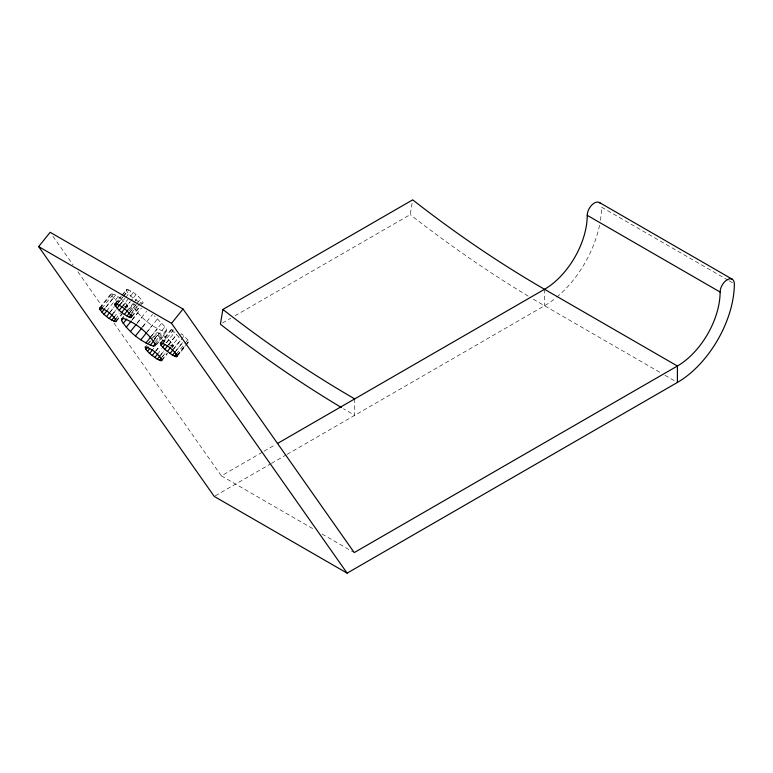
<?xml version="1.0" encoding="UTF-8"?>
<svg xmlns="http://www.w3.org/2000/svg" width="773" height="773" viewBox="0 0 773 773"><rect width="100%" height="100%" fill="white"/><g stroke="black" fill="none" stroke-linecap="round" stroke-linejoin="round"><path stroke-width="0.58" stroke-dasharray="3.87 2.9" d="M120.839 298.6L115.65 294.996L111.08 293.672L111.863 296.011L118.056 302.195L120.839 298.6L127.043 304.784L127.825 307.123L123.245 305.799M126.26 289.604L126.241 290.493C129.903 296.243 135.748 300.958 142.174 303.277L143.015 303.045L143.034 302.166C139.362 296.417 133.516 291.701 127.101 289.382L121.226 295.866M129.439 310.727L134.753 304.04L133.072 304.494L133.033 306.253C140.367 317.761 152.059 327.192 164.891 331.82L166.572 331.375L166.61 329.607L165.007 326.699L154.281 315.79M171.944 348.043L173.403 345.376C169.741 339.627 163.895 334.902 157.47 332.593L156.629 332.815L157.412 335.153L166.272 343.318M161.016 343.048L172.659 328.525L171.819 328.747L172.601 331.086L181.462 339.25M177.056 356.508L188.564 342.188L187.791 339.849L181.587 333.675L179.423 336.361M234.992 315.78L410.212 214.623L412.685 199.859M99.572 307.992L111.08 293.672M100.413 307.77L111.921 293.45M101.988 308.224L113.496 293.904M105.582 307.519L115.65 294.996M106.21 306.842L113.399 297.895M106.684 310.93L118.182 296.619M114.752 303.924L120.511 296.764M116.172 303.016L121.351 296.542M121.931 295.856L127.101 289.382M109.331 312.92L114.365 306.659M110.153 312.031L113.747 307.557M117.177 304.156L122.926 296.996M123.641 296.098L128.676 289.836M118.414 302.678L122.733 297.315M123.448 296.417L127.043 291.943M119.332 305.238L124.994 298.301M125.709 297.402L130.84 290.928M111.853 315.084L116.172 309.712M120.482 304.349L123.361 300.765M113.525 313.123L115.679 310.446M121.863 306.862L133.371 292.542M113.989 317.21L118.308 311.848M123.342 305.586L125.497 302.9M115.535 319.094L120.569 312.833M124.888 307.461L127.043 304.784M124.521 308.852L130.27 301.692L125.332 307.963M136.029 294.532L130.995 300.794L133.246 298.117M116.201 320.766L121.95 313.606M126.405 308.021L127.845 306.234M116.317 321.433L122.076 314.273M127.043 311.017L133.516 302.958M134.231 302.069L138.551 296.697M121.564 318.805L123.728 316.118M129.478 308.968L133.072 304.494M129.178 313.142L136.367 304.195M137.092 303.306L140.686 298.832M130.521 311.567L136.28 304.417M131.439 312.997L137.188 305.847M130.724 315.026L137.913 306.079M138.435 305.499L142.232 300.716M131.526 316.486L139.44 306.639M140.01 305.953L143.034 302.166M132.222 316.466L139.411 307.519M132.164 319.655L141.507 308.021M131.97 320.09L137.729 312.93M137.227 322.892L146.57 311.258M136.966 323.452L142 317.191M142.541 326.873L152.61 314.35M142.725 326.882L147.044 321.52M146.136 332.989L157.644 318.679M147.314 331.762L152.349 325.501M150.406 337.25L161.915 322.93M151.663 335.888L157.412 328.738M145.131 347.125L146.561 345.338M147.285 344.449L150.88 339.975M151.595 339.076L156.629 332.815M148.841 343.328L151.006 340.642M153.74 337.279L157.47 332.593M154.02 339.308L159.054 333.047M154.542 338.729L157.412 335.153M153.498 341.019L165.007 326.699M155.363 341.511L161.209 334.139M155.102 343.927L166.61 329.607M155.064 345.686L166.572 331.375M152.233 350.072L153.672 348.275M156.552 344.7L163.741 335.753M160.311 343.057L171.819 328.747M155.615 351.164L159.209 346.691M163.518 341.318L166.398 337.743M155.702 351.174L159.306 346.7M162.726 343.289L173.519 329.868M166.234 342.806L174.959 331.859M157.412 354.227L161.953 348.691M166.765 342.594L168.92 339.907M168.137 345.106L176.775 334.371M168.369 344.932L176.283 335.096M159.547 356.353L163.866 350.981M168.901 344.719L171.055 342.033M160.89 354.778L164.485 350.304M161.093 358.237L165.412 352.865M171.162 345.705L172.601 343.917M162.33 356.759L165.934 352.295M170.079 347.985L178.805 337.26M161.75 359.899L166.929 353.425M171.964 347.164L173.403 345.376M161.876 360.576L167.625 353.416M172.601 350.15L180.505 340.313M181.23 339.415L184.109 335.84M173.548 349.087L180.737 340.139M174.737 352.285L182.65 342.439M176.08 350.71L182.554 342.661M176.283 354.169L184.708 343.743M184.911 343.425L187.791 339.849M177.085 355.619L184.989 345.782M185.713 344.884L188.583 341.308M177.655 354.942L184.853 345.995M222.479 323.008L230.818 318.186M113.931 323.027L221.368 475.878L263.033 451.819M264.076 451.219L275.536 444.601M215.281 495.831L270.434 463.993M271.468 463.385L286.039 454.978M287.073 454.379L544.53 305.741A80.537 46.496 -60 0 0 555.642 298.059M173.384 346.256L168.804 344.942M187.723 342.41L188.564 342.188M728.118 280.222L601.471 207.106A80.537 46.496 -60 0 1 599.983 222.895M729.161 280.821L734.35 283.817M533.283 299.151A1093.921 631.58 60 0 0 544.53 305.741L660.799 372.866M664.944 375.263L677.399 382.451M221.368 475.878L314.795 529.814M322.061 534.008L353.203 551.99M52.931 236.248L73.029 264.849M77.88 271.748L102.142 306.263M544.53 289.295L544.53 305.741M354.71 398.887L354.71 415.333A1093.921 631.58 60 0 1 343.463 408.743M599.539 225.243A80.537 46.496 -60 0 1 556.55 297.315M528.172 296.088A1093.921 631.58 60 0 1 410.212 214.623"/><path stroke-width="1.16" d="M99.553 308.871L99.572 307.992L100.413 307.77C106.829 310.079 112.674 314.795 116.337 320.553L116.317 321.433L115.477 321.655C109.061 319.346 103.215 314.63 99.553 308.871L100.992 307.084M114.733 304.804L114.752 303.924L115.592 303.692C122.018 306.011 127.854 310.727 131.526 316.486L131.507 317.365L130.666 317.587C124.25 315.278 118.404 310.553 114.733 304.804L116.172 303.016M121.525 320.573L121.564 318.805L123.245 318.35C136.087 322.988 147.778 332.419 155.102 343.927L155.064 345.686L153.383 346.14C140.551 341.511 128.859 332.071 121.525 320.573L123.68 317.887M677.399 382.451A80.537 46.496 -60 0 0 734.35 283.817A10.068 5.817 -60 0 0 727.229 279.71A10.068 5.817 -60 0 0 720.117 292.039A60.4 34.872 -60 0 1 677.399 366.016L354.237 552.589L183.027 309.016L50.158 232.306L38.65 246.616L214.247 496.43L347.116 573.141L677.399 382.451L677.399 366.016L544.53 289.295A1073.784 619.956 60 0 1 412.685 199.859L222.866 309.451L220.392 324.216A1093.921 631.58 60 0 0 341.415 407.526M100.355 310.331L102.509 307.644M101.891 312.215L104.77 308.63M104.036 314.34L106.906 310.765M106.548 316.505L109.428 312.93M115.535 306.263L117.699 303.576M117.081 308.147L119.96 304.562M109.206 318.495L112.8 314.022M119.216 310.273L122.095 306.688M111.737 320.109L114.617 316.534M113.902 321.201L116.056 318.524M121.738 312.437L124.617 308.862M124.395 314.427L127.989 309.954M126.927 316.041L129.806 312.466M123.129 323.481L126.724 319.007M129.091 317.133L131.246 314.447M130.666 317.587L132.106 315.799M126.221 327.25L131.255 320.988M130.492 331.501L136.241 324.341M135.536 335.83L142 327.781M140.841 339.811L146.599 332.651M145.904 343.048L150.938 336.786M145.904 349.464L145.131 347.125L145.962 346.903C152.387 349.222 158.233 353.937 161.895 359.687L161.876 360.576L161.035 360.798L157.296 359.252L149.585 353.483L145.904 349.464L148.068 346.787M150.233 345.231L153.827 340.758M147.45 351.348L149.614 348.671M347.116 573.141L171.529 323.336L183.027 309.016M153.383 346.14L155.537 343.454M149.585 353.483L152.465 349.898M152.107 355.648L154.987 352.063M161.093 345.396L160.311 343.057L161.151 342.835C167.567 345.154 173.413 349.869 177.085 355.619L177.056 356.508L176.225 356.73L172.485 355.184L164.775 349.406L161.093 345.396L163.248 342.71M162.639 347.28L164.794 344.594M154.764 357.628L157.644 354.053M164.775 349.406L167.654 345.831M157.296 359.252L160.175 355.677M159.46 360.344L160.9 358.556M167.297 351.57L170.176 347.995M169.954 353.561L172.823 349.985M172.485 355.184L175.355 351.609M174.64 356.276L176.804 353.59M176.225 356.73L177.655 354.942M277.623 443.402L544.53 289.295A60.4 34.872 -60 0 0 587.238 215.329A10.068 5.817 -60 0 1 592.514 204.343A10.068 5.817 -60 0 1 600.524 203.55M599.394 202.497L732.263 279.208M587.238 215.329L720.117 292.039M38.65 246.616L171.529 323.336M354.71 398.887A1073.784 619.956 60 0 1 222.866 309.451"/></g></svg>
